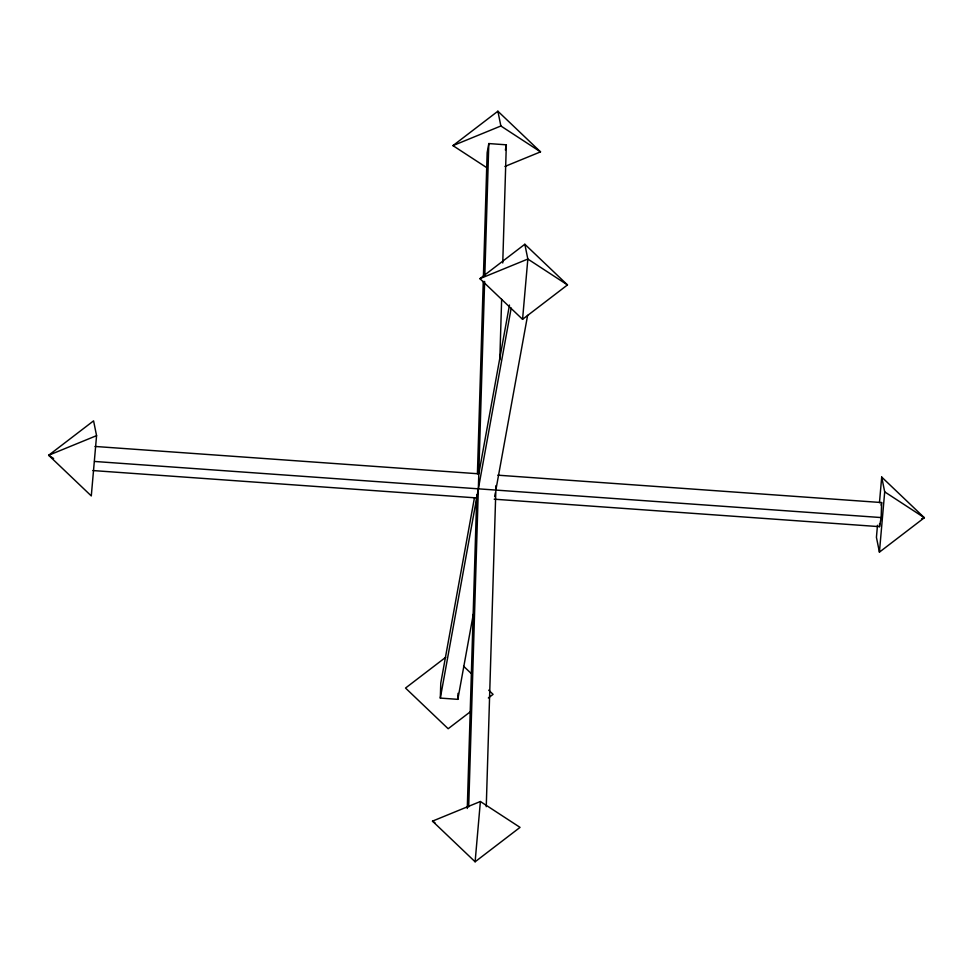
<?xml version="1.0" encoding="UTF-8"?>
<svg xmlns="http://www.w3.org/2000/svg" width="973" height="973" viewBox="0 0 973 973"><rect width="100%" height="100%" fill="white"/><g stroke="black" fill="none" stroke-linecap="round" stroke-linejoin="round"><path stroke-width="1.46" d="M473.304 614.194L457.833 699.344L440.319 698.091L440.769 683.082L474.435 497.86M457.833 699.344L458.015 693.335M467.271 808.49L476.782 494.929M477.415 473.827L483.253 281.428M483.399 276.891L487.157 152.664L488.811 143.566L506.325 144.819L502.749 262.978M468.694 806.97L484.639 281.428M484.822 275.371L488.811 143.566M486.257 806.702L495.987 485.576M499.806 359.937L501.642 299.343M494.199 499.185L879.507 526.661L879.604 523.656M879.507 526.661L881.161 517.563L881.623 502.555L497.823 475.177M96.57 435.649L91.292 495.926L48.65 455.267L93.578 420.859L96.57 435.649L48.65 455.267L53.612 458.502M475.116 861.786L480.382 801.509L432.474 821.139L475.116 861.786L520.044 827.378L480.382 801.509M522.562 319.326L527.84 259.049L524.836 244.259L479.92 278.667L522.562 319.326L567.49 284.919L524.836 244.259M877.488 525.298L876.43 537.351L879.422 552.141L924.35 517.733L881.708 477.074L879.458 502.7M879.422 552.141L884.7 491.864L881.708 477.074M505.388 150.012L506.325 144.819M509.475 305.036L478.801 473.815L95.001 446.449M440.319 698.091L511.19 308.088M494.673 496.583L495.379 492.679M495.853 490.076L527.621 315.313M881.149 505.157L881.623 502.555M486.415 167.441L452.956 145.622L497.884 111.214L540.526 151.861L504.938 166.444M445.707 657.298L405.522 688.057L448.164 728.728L470.616 711.543M488.349 697.969L493.08 694.345L488.701 690.173M452.956 145.622L500.876 125.991L540.526 151.861M479.92 278.667L527.84 259.049L567.49 284.919M921.613 518.852L924.35 517.733L884.7 491.864M94.539 461.457L881.161 517.563M92.897 470.555L476.685 497.933M432.474 821.139L434.943 822.757M463.562 666.189L471.212 673.486M497.884 111.214L500.876 125.991"/></g></svg>
